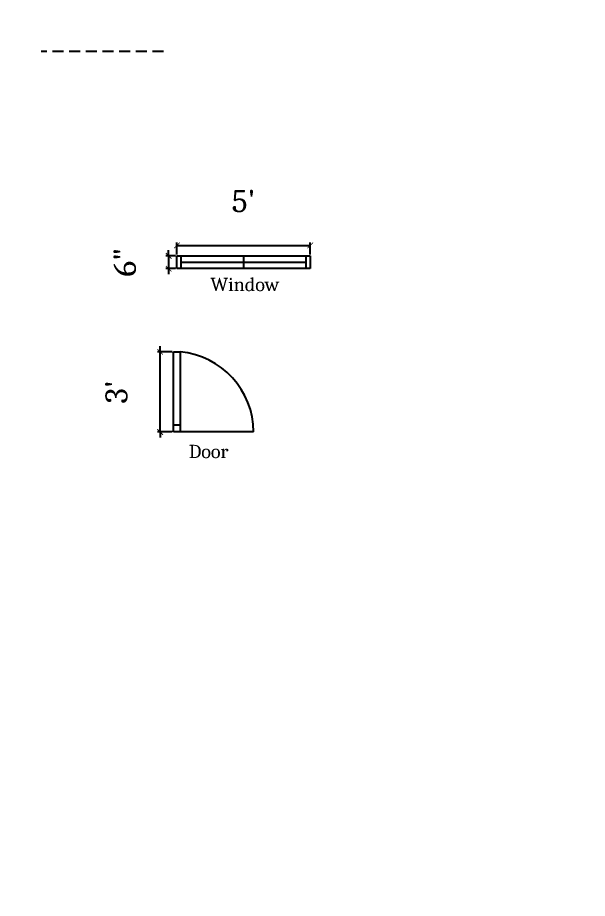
# Model space of a CAD drawing. Header units: inches. Extents: x -9560 to 22259, y -8480 to 5816.
# Drawn here: x 2283.3 to 2539.7, y 1850.6 to 2246.5 of the extents above; entities that cross this region are included whole.
import ezdxf

# ---------------------------------------------------------------- set-up
doc = ezdxf.new("R2010")
doc.units = ezdxf.units.IN
doc.header["$LTSCALE"] = 2
doc.linetypes.add('HIDDEN', pattern=[0.375, 0.25, -0.125])
for name, color, linetype in [('Dimension', 254, 'Continuous'), ('Door', 132, 'Continuous'), ('Text', 1, 'Continuous'), ('Window', 90, 'Continuous')]:
    doc.layers.add(name, color=color, linetype=linetype)
doc.layers.add('Emergency Lines', color=30, linetype='HIDDEN', lineweight=0)
doc.styles.get("Standard").update_dxf_attribs({"font": 'Cambria Math.ttf', "height": 10})
doc.dimstyles.new('ISO-25', dxfattribs={"dimscale": 0, "dimtxt": 10, "dimasz": 2.5, "dimexe": 1.25, "dimexo": 0.625, "dimgap": 14.63, "dimtad": 1, "dimdec": 0, "dimlunit": 4, "dimtxsty": 'Standard', "dimblk": 'ARCHTICK', "dimcen": 2.5, "dimadec": 0, "dimazin": 0, "dimtfac": 1, "dimtdec": 0, "dimtix": 1, "dimtmove": 2, "dimatfit": 0, "dimldrblk": 'ARCHTICK', "dimfxl": 1, "dimarcsym": 0})

# ---------------------------------------------------------------- blocks, each defined once
blk = doc.blocks.new('_ArchTick')
at = {"color": 0, "linetype": 'ByBlock', "const_width": 0.15}
blk.add_lwpolyline([(-0.5, -0.5), (0.5, 0.5)], dxfattribs=at)
blk = doc.blocks.new('*D17')
at = {"layer": 'Defpoints', "color": 0, "transparency": 16777216}
for p in [(2538.31, 2941.84), (2538.31, 2826), (1572.31, 1786.26)]:
    blk.add_point(p, dxfattribs=at)
at = {"layer": 'Dimension', "color": 0, "lineweight": -2, "transparency": 16777216}
for p, q in [((1572.31, 1786.89), (1572.31, 2943.09)), ((1572.31, 2941.84), (2538.31, 2941.84)), ((2538.31, 2826.63), (2538.31, 2943.09))]:
    blk.add_line(p, q, dxfattribs=at)
at = {"layer": 'Dimension', "color": 0, "lineweight": -2, "transparency": 16777216, "xscale": 2.5, "yscale": 2.5, "zscale": 2.5, "rotation": 180}
blk.add_blockref('_ArchTick', (1572.31, 2941.84), dxfattribs=at)
at = {"layer": 'Dimension', "color": 0, "lineweight": -2, "transparency": 16777216, "xscale": 2.5, "yscale": 2.5, "zscale": 2.5}
blk.add_blockref('_ArchTick', (2538.31, 2941.84), dxfattribs=at)
at = {"layer": 'Dimension', "color": 0, "transparency": 16777216, "insert": (2055.31, 2952.9), "char_height": 10, "attachment_point": 5}
blk.add_mtext('80\'-6"', dxfattribs=at)
blk = doc.blocks.new('*D104')
at = {"layer": 'Defpoints', "color": 0, "lineweight": 25, "transparency": 16777216}
for p in [(2414.99, 2144.08), (2354.99, 2139.39), (2414.99, 2139.39)]:
    blk.add_point(p, dxfattribs=at)
at = {"layer": 'Dimension', "color": 0, "lineweight": -2, "transparency": 16777216}
for p, q in [((2354.99, 2140.01), (2354.99, 2145.33)), ((2354.99, 2144.08), (2414.99, 2144.08)), ((2414.99, 2140.01), (2414.99, 2145.33))]:
    blk.add_line(p, q, dxfattribs=at)
at = {"layer": 'Dimension', "color": 0, "lineweight": -2, "transparency": 16777216, "xscale": 2.5, "yscale": 2.5, "zscale": 2.5, "rotation": 180}
blk.add_blockref('_ArchTick', (2354.99, 2144.08), dxfattribs=at)
at = {"layer": 'Dimension', "color": 0, "lineweight": -2, "transparency": 16777216, "xscale": 2.5, "yscale": 2.5, "zscale": 2.5}
blk.add_blockref('_ArchTick', (2414.99, 2144.08), dxfattribs=at)
at = {"layer": 'Dimension', "color": 0, "transparency": 16777216, "insert": (2384.99, 2163.95), "char_height": 10, "attachment_point": 5}
blk.add_mtext("5'", dxfattribs=at)
blk = doc.blocks.new('*D105')
at = {"layer": 'Defpoints', "color": 0, "lineweight": 25, "transparency": 16777216}
for p in [(2354.99, 2139.39), (2351.29, 2133.65), (2354.99, 2133.65)]:
    blk.add_point(p, dxfattribs=at)
at = {"layer": 'Dimension', "color": 0, "lineweight": -2, "transparency": 16777216}
for p, q in [((2351.29, 2139.39), (2351.29, 2141.89)), ((2354.36, 2139.39), (2350.04, 2139.39)), ((2351.29, 2139.39), (2351.29, 2133.65)), ((2354.36, 2133.65), (2350.04, 2133.65)), ((2351.29, 2133.65), (2351.29, 2131.15))]:
    blk.add_line(p, q, dxfattribs=at)
at = {"layer": 'Dimension', "color": 0, "lineweight": -2, "transparency": 16777216, "xscale": 2.5, "yscale": 2.5, "zscale": 2.5}
for p, rotation in [((2351.29, 2139.39), 270), ((2351.29, 2133.65), 90)]:
    blk.add_blockref('_ArchTick', p, dxfattribs=dict(at, rotation=rotation))
at = {"layer": 'Dimension', "color": 0, "transparency": 16777216, "insert": (2331.6, 2136.52), "char_height": 10, "attachment_point": 5, "rotation": 90}
blk.add_mtext('6"', dxfattribs=at)
blk = doc.blocks.new('Window')
at = {"layer": 'Window'}
for p, q in [((0, 0), (60, 0)), ((0, -5.74), (0, 0)), ((2, -5.74), (2, 0)), ((58, 0), (58, -5.74)), ((60, 0), (60, -5.74)), ((2, -2.87), (58, -2.87)), ((60, -5.74), (0, -5.74))]:
    blk.add_line(p, q, dxfattribs=at)
blk = doc.blocks.new('Door')
at = {"layer": 'Door'}
for p, q in [((0, 0), (0, 36)), ((0, 36), (3, 36)), ((3, 36), (3, 36)), ((3, 36), (3, 0)), ((0, 0), (0, 6)), ((3, 3), (0, 3)), ((3, 0), (0, 0)), ((36, 0), (3, 0))]:
    blk.add_line(p, q, dxfattribs=at)
blk.add_arc((-0.4, -0.24), 36.4, 0.3834, 84.6375, dxfattribs=at)
blk = doc.blocks.new('*D106')
at = {"layer": 'Defpoints', "color": 0, "lineweight": 25, "transparency": 16777216}
for p in [(2347.49, 2096.21), (2353.54, 2096.21), (2353.54, 2060.21)]:
    blk.add_point(p, dxfattribs=at)
at = {"layer": 'Dimension', "color": 0, "lineweight": -2, "transparency": 16777216}
for p, q in [((2347.49, 2096.21), (2347.49, 2098.71)), ((2352.92, 2096.21), (2346.24, 2096.21)), ((2347.49, 2060.21), (2347.49, 2096.21)), ((2352.92, 2060.21), (2346.24, 2060.21)), ((2347.49, 2060.21), (2347.49, 2057.71))]:
    blk.add_line(p, q, dxfattribs=at)
at = {"layer": 'Dimension', "color": 0, "lineweight": -2, "transparency": 16777216, "xscale": 2.5, "yscale": 2.5, "zscale": 2.5}
for p, rotation in [((2347.49, 2096.21), 270), ((2347.49, 2060.21), 90)]:
    blk.add_blockref('_ArchTick', p, dxfattribs=dict(at, rotation=rotation))
at = {"layer": 'Dimension', "color": 0, "transparency": 16777216, "insert": (2327.81, 2078.21), "char_height": 10, "attachment_point": 5, "rotation": 90}
blk.add_mtext("3'", dxfattribs=at)

msp = doc.modelspace()

# ---------------------------------------------------------------- linework, layer by layer
at = {"layer": 'Emergency Lines', "lineweight": 25, "ltscale": 10}
msp.add_line((2349.02, 2231.27), (2293.87, 2231.27), dxfattribs=at)
at = {"layer": 'Window'}
msp.add_line((2384.99, 2139.39), (2384.99, 2133.65), dxfattribs=at)

# ---------------------------------------------------------------- block references
at = {"layer": 'Dimension'}
msp.add_blockref('Door', (2353.54, 2060.21), dxfattribs=at)
at = {"layer": 'Text'}
msp.add_blockref('Window', (2354.99, 2139.39), dxfattribs=at)

# ---------------------------------------------------------------- texts
at = {"layer": 'Text', "char_height": 6, "attachment_point": 1}
for s, insert, width in [('Window', (2370.07, 2129.51), 57.5967), ('Door', (2360.36, 2054.45), 20.9523)]:
    msp.add_mtext(s, dxfattribs=dict(at, insert=insert, width=width))

# ---------------------------------------------------------------- dimensions: what is measured, and where the dimension line sits
at = {"layer": 'Dimension'}
for base, p1, p2, override, picture, middle in [((2538.31, 2941.84), (1572.31, 1786.26), (2538.31, 2826), {"dimscale": 1, "dimtxt": 24, "dimgap": 6}, '*D17', (2055.31, 2952.9)), ((2414.99, 2144.08), (2354.99, 2139.39), (2414.99, 2139.39), {"dimscale": 1}, '*D104', (2384.99, 2163.95))]:
    dim = msp.add_linear_dim(base=base, p1=p1, p2=p2, dimstyle='ISO-25', override=override, dxfattribs=at)
    dim.commit()
    dim.dimension.update_dxf_attribs({"geometry": picture, "text_midpoint": middle})
for base, p1, p2, picture, middle in [((2351.29, 2133.65), (2354.99, 2139.39), (2354.99, 2133.65), '*D105', (2331.6, 2136.52)), ((2347.49, 2096.21), (2353.54, 2060.21), (2353.54, 2096.21), '*D106', (2327.81, 2078.21))]:
    dim = msp.add_linear_dim(base=base, p1=p1, p2=p2, angle=90, dimstyle='ISO-25', override={"dimscale": 1}, dxfattribs=at)
    dim.commit()
    dim.dimension.update_dxf_attribs({"geometry": picture, "text_midpoint": middle})

doc.saveas('drawing.dxf')
